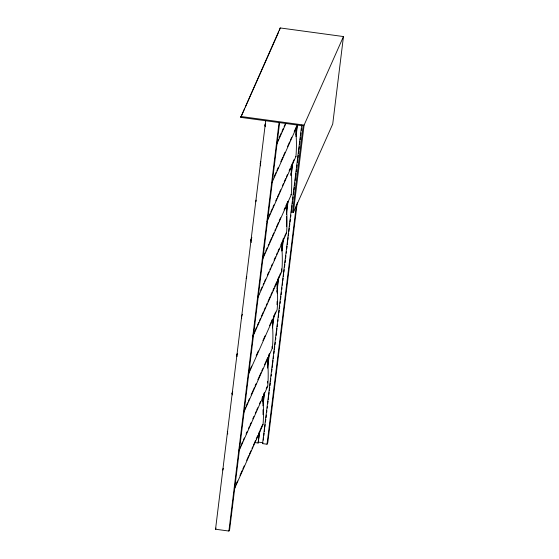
<?xml version="1.0" encoding="UTF-8"?>
<svg xmlns="http://www.w3.org/2000/svg" width="559" height="559" viewBox="0 0 559 559"><rect width="100%" height="100%" fill="white"/><g stroke="black" fill="none" stroke-linecap="round" stroke-linejoin="round"><path stroke-width="0.84" d="M240.754 117.362L280.22 27.95L343.464 36.552L332.724 124.021L293.363 212.553L292.469 212.434L303.104 125.838L240.754 117.362L244.653 108.586M279.633 122.526L229.686 529.282L228.897 531.05L215.536 529.233L265.693 120.751M280.22 27.95L279.402 30.417M228.897 531.05L279.053 122.568M254.408 442.511L258.118 443.014L259.502 431.765M263.01 403.207L264.281 392.816M267.468 366.858L268.851 355.608M272.464 326.183L273.735 315.793M277.033 288.968L278.417 277.718M281.708 250.886L283.196 238.77M286.488 211.945L287.766 201.561M290.953 175.596L292.441 163.48M295.949 134.922L297.22 124.538M258.118 443.014L259.893 430.877M262.975 405.778L264.568 392.795M267.649 367.703L269.347 353.854M272.54 327.888L274.029 315.772M276.998 291.546L278.808 276.831M281.995 250.865L283.483 238.756M286.46 214.523L288.053 201.54M291.239 175.575L292.832 162.592M296.025 136.634L297.507 124.517M297.248 202.728L267.81 442.455L267.027 444.223L262.569 443.622L301.678 125.139M263.282 440.136L263.603 437.543M263.813 435.81L264.134 433.211M264.344 431.485L264.666 428.886M264.875 427.153L265.197 424.56M265.518 421.961L265.832 419.369M266.049 417.636L266.363 415.037M266.685 412.444L266.895 410.711M267.216 408.119L267.426 406.386M267.747 403.787L268.068 401.194M268.278 399.461L268.599 396.869M268.809 395.136L269.131 392.537M269.34 390.811L269.766 387.345M269.976 385.612L270.297 383.02M270.507 381.287L270.829 378.695M271.15 376.095L271.36 374.362M271.681 371.77L271.995 369.171M272.212 367.445L272.526 364.845M272.743 363.112L273.058 360.52M273.274 358.787L273.589 356.188M273.91 353.595L274.231 350.996M274.441 349.27L274.762 346.671M274.972 344.938L275.294 342.346M275.608 339.746L275.825 338.02M276.139 335.421L276.46 332.822M276.67 331.096L276.991 328.496M277.201 326.763L277.523 324.171M277.844 321.572L278.054 319.846M278.375 317.246L278.689 314.647M278.906 312.921L279.221 310.322M279.437 308.589L279.752 305.997M280.073 303.397L280.29 301.671M280.604 299.072L280.925 296.48M281.135 294.747L281.457 292.147M281.771 289.555L281.988 287.822M282.302 285.223L282.623 282.63M282.833 280.897L283.154 278.305M283.371 276.572L283.686 273.973M283.902 272.247L284.217 269.648M284.538 267.055L284.852 264.456M285.069 262.723L285.383 260.131M285.6 258.398L285.915 255.798M286.236 253.206L286.453 251.473M286.767 248.881L287.088 246.281M287.298 244.549L287.619 241.956M287.829 240.223L288.151 237.624M288.36 235.898L288.682 233.299M288.891 231.573L289.317 228.107M289.534 226.374L289.848 223.782M290.065 222.049L290.38 219.456M290.701 216.857L290.911 215.124M291.232 212.532L291.546 209.932M291.763 208.2L292.084 205.607M292.294 203.874L292.616 201.282M292.825 199.549L293.147 196.95M293.461 194.357L293.782 191.758M293.992 190.032L294.313 187.433M294.523 185.7L294.845 183.107M295.166 180.508L295.48 177.916M295.697 176.183L296.011 173.583M296.228 171.858L296.543 169.258M296.759 167.525L297.074 164.933M297.395 162.334L297.716 159.741M297.926 158.008L298.247 155.409M298.457 153.683L298.779 151.084M298.988 149.351L299.31 146.758M299.624 144.159L299.945 141.567M300.155 139.834L300.476 137.234M300.686 135.509L301.008 132.909M301.329 130.317L301.539 128.584M293.363 212.553L304.103 125.083L343.464 36.552M267.027 444.223L296.459 204.503M245.366 106.993L278.696 32.017M265.239 126.725A152.656 149.078 24 0 0 264.931 125.083L265.637 123.497M260.676 165.855A152.656 149.078 24 0 0 260.228 163.396L260.934 161.81M277.369 141.762L278.431 139.38M279.137 137.787L281.254 133.021M281.96 131.435L283.378 128.256M284.084 126.669L285.139 124.287M276.405 144.921L285.942 123.476M256.232 200.122L255.526 201.708L255.973 201.694M274.078 176.896L276.202 172.13M276.908 170.537L278.319 167.365M280.793 161.803L282.91 157.037M283.616 155.444L285.027 152.272M287.501 146.71L289.618 141.944M290.324 140.358L291.735 137.179M294.209 131.617L296.326 126.851M272.058 182.437L297.479 125.244M251.27 242.48A152.656 149.078 24 0 0 250.816 240.021L251.878 237.638M269.026 215.998L270.081 213.615M270.787 212.029L272.205 208.849M272.911 207.263L273.966 204.88M275.734 200.905L276.789 198.522M277.502 196.936L278.913 193.756M279.619 192.17L280.674 189.787M282.442 185.819L283.504 183.429M284.21 181.843L285.621 178.663M286.327 177.077L287.389 174.694M289.15 170.726L290.212 168.343M290.918 166.75L292.329 163.57M293.035 161.984L294.097 159.601M266.999 221.546L295.956 156.408A152.656 149.078 24 0 0 295.508 128.221M246.819 276.747L246.114 278.333L246.561 278.319M262.905 257.489L265.029 252.724M265.735 251.131L267.146 247.958M268.201 245.576L268.907 243.983M269.62 242.396L271.737 237.631M272.443 236.045L273.854 232.865M274.916 230.483L275.622 228.89M276.328 227.303L278.445 222.538M279.151 220.952L280.562 217.772M284.091 209.828L285.153 207.445M285.859 205.859L287.27 202.679M262.297 259.858L291.253 194.721A152.656 149.078 24 0 0 290.98 168.189M241.719 318.281A152.656 149.078 24 0 0 241.411 316.646L242.473 314.263M257.853 296.591L258.908 294.209M260.676 290.24L262.087 287.06M263.149 284.678L263.855 283.092M264.561 281.505L265.616 279.123M267.384 275.147L268.795 271.967M269.857 269.585L270.563 267.999M271.269 266.412L272.331 264.03M274.092 260.054L275.503 256.874M276.565 254.492L277.271 252.906M277.977 251.319L279.039 248.937M280.8 244.961L282.218 241.788M283.273 239.406L283.979 237.813M284.685 236.226L285.747 233.844M257.944 297.374L286.55 233.033A152.656 149.078 24 0 0 286.271 206.495M237.009 356.593A152.656 149.078 24 0 0 236.709 354.958L237.414 353.365M252.794 335.7L253.849 333.318M254.562 331.732L256.679 326.966M257.385 325.373L258.796 322.194M259.502 320.607L260.564 318.225M261.27 316.639L263.387 311.873M264.093 310.28L265.504 307.108M266.21 305.514L267.272 303.132M267.978 301.546L270.095 296.78M270.801 295.187L272.212 292.015M272.918 290.421L273.98 288.039M274.686 286.453L276.803 281.687M277.509 280.094L278.92 276.922M279.633 275.328L280.688 272.946M252.885 336.476L281.841 271.346A152.656 149.078 24 0 0 281.568 244.807M232.306 394.906A152.656 149.078 24 0 0 232.006 393.27L232.712 391.677M249.503 370.834L251.62 366.068M256.211 355.741L258.328 350.975M262.919 340.648L265.036 335.882M269.627 325.555L271.751 320.789M274.574 314.438L275.629 312.055M248.538 373.999L277.138 309.651A152.656 149.078 24 0 0 276.866 283.12M244.444 409.943L245.506 407.56M246.212 405.967L247.623 402.794M248.329 401.201L249.391 398.819M251.152 394.85L254.331 387.701M255.037 386.108L256.099 383.726M257.86 379.757L261.039 372.608M261.745 371.015L262.807 368.633M264.575 364.664L267.747 357.515M268.453 355.929L269.515 353.54M243.479 413.101L272.436 347.964A152.656 149.078 24 0 0 271.988 319.776M223.3 468.302L222.594 469.888L223.041 469.874M239.035 449.841L240.447 446.662M241.153 445.076L242.564 441.896M243.27 440.31L244.332 437.928M246.093 433.952L247.155 431.569M248.566 428.397L249.272 426.803M249.978 425.217L251.04 422.835M252.808 418.859L253.863 416.476M255.274 413.304L255.98 411.71M256.693 410.124L257.748 407.742M259.516 403.773L260.571 401.383M261.989 398.211L262.695 396.617M263.401 395.031L264.456 392.649M266.224 388.68L267.286 386.297L267.733 386.276A152.656 149.078 24 0 0 267.461 359.744M239.126 450.617L267.733 386.276M215.536 529.233L216.06 528.052M234.333 488.154L235.388 485.771M236.094 484.178L237.505 481.006M239.979 475.443L242.096 470.678M242.802 469.092L244.22 465.913M246.687 460.35L248.804 455.585M249.517 453.999L250.928 450.82M251.983 448.437L252.689 446.844M253.395 445.257L255.519 440.492M256.225 438.906L257.636 435.727M258.698 433.344L259.404 431.758M260.11 430.164L262.227 425.399M234.424 488.929L263.03 424.588A152.656 149.078 24 0 0 262.576 396.401M262.569 443.622L262.968 442.735L258.51 442.127M264.931 125.083L265.378 125.069M295.508 156.422L295.956 156.408M260.228 163.396L260.676 163.382M290.806 194.735L291.253 194.721M286.096 233.047L286.55 233.033M250.816 240.021L251.264 240.007M281.394 271.36L281.841 271.346M241.411 316.646L241.858 316.625M272.436 347.964L271.988 347.984A152.656 149.078 24 0 0 272.107 346.328M236.709 354.958L237.156 354.937M232.006 393.27L232.453 393.25M262.576 424.602L263.03 424.588M227.744 431.562L227.296 431.576A152.656 149.078 24 0 1 227.751 434.036M240.859 116.489L304.103 125.083M262.464 399.727A152.656 149.078 24 0 1 262.604 401.383M263.016 409.684A152.656 149.078 24 0 1 263.037 414.666M267.523 366.39A152.656 149.078 24 0 1 267.607 368.053M267.593 381.329A152.656 149.078 24 0 1 267.509 382.985M276.419 283.133A152.656 149.078 24 0 1 276.572 284.79M276.978 290.596A152.656 149.078 24 0 1 277.082 293.084M277.117 301.392A152.656 149.078 24 0 1 277.005 304.704M281.575 268.879A152.656 149.078 24 0 1 281.457 270.535M285.908 207.34A152.656 149.078 24 0 1 286.054 208.996M286.488 216.466A152.656 149.078 24 0 1 286.481 226.423M290.946 173.171A152.656 149.078 24 0 1 291.05 174.834"/></g></svg>
